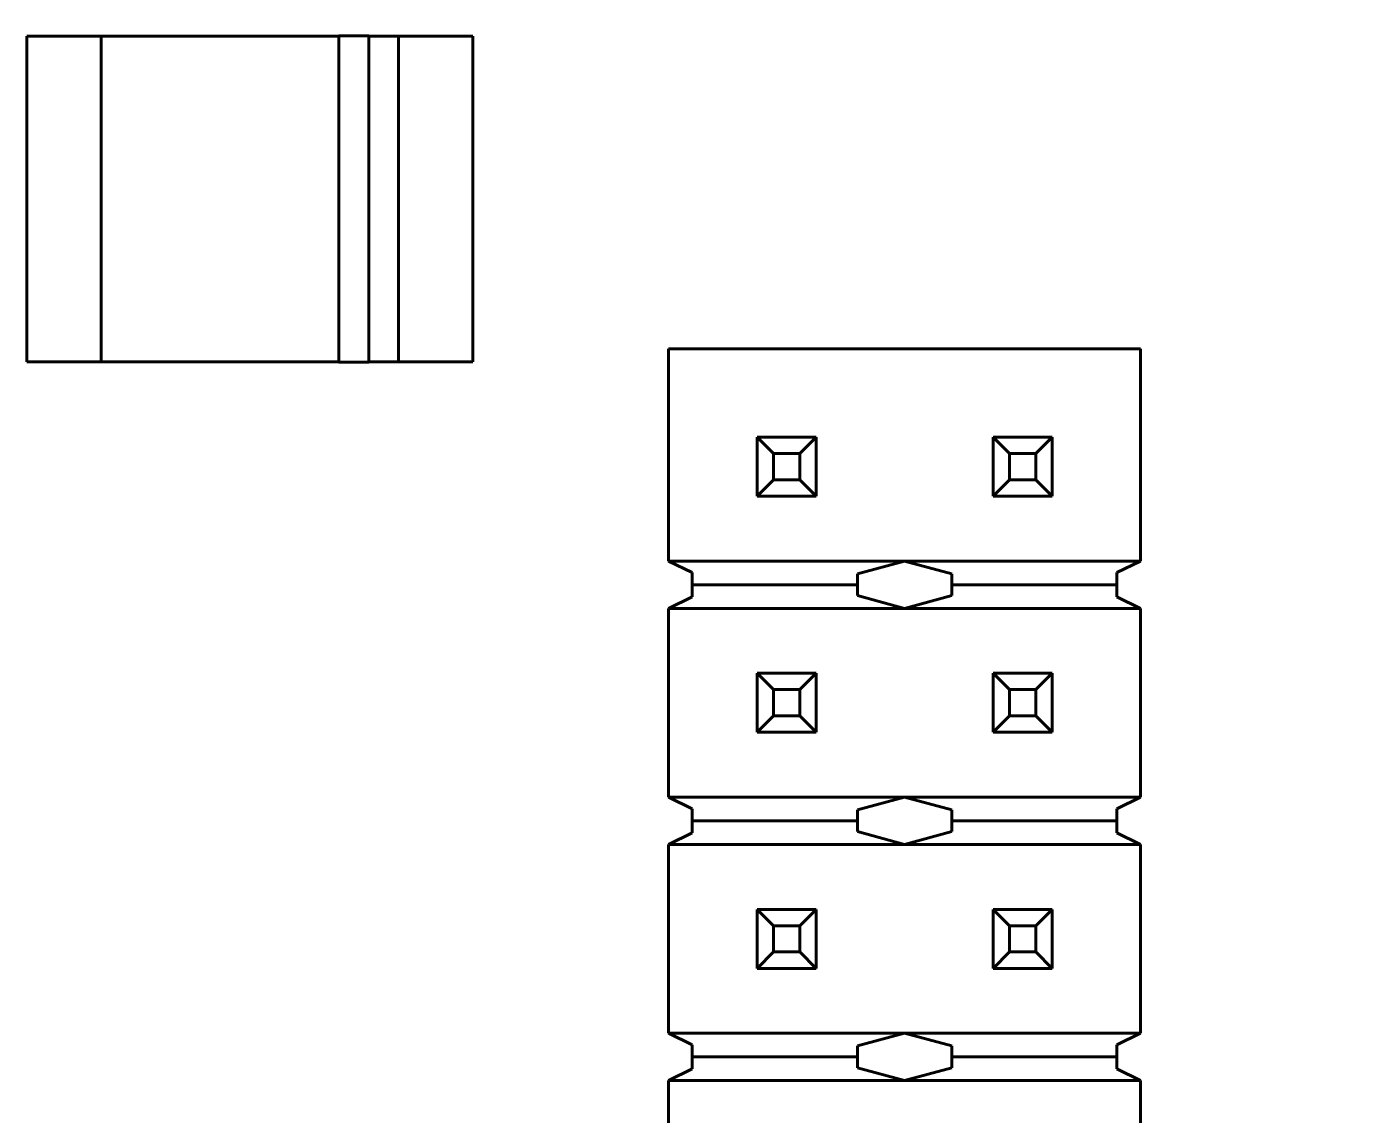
# Model space of a CAD drawing. Header units: inches. Extents: x -969 to 2045, y -594 to 12.
# Drawn here: x -777.35 to -748.52, y -163.16 to -139.76 of the extents above; entities that cross this region are included whole.
import ezdxf

# ---------------------------------------------------------------- set-up
doc = ezdxf.new("R2010")
doc.units = ezdxf.units.IN
doc.header["$MEASUREMENT"] = 0
doc.layers.add('Основная', color=7, linetype='Continuous', lineweight=40)
doc.styles.add('GOST type A0', font='gost.TTF', dxfattribs={"height": 2.116667})
doc.dimstyles.new('ISO-25', dxfattribs={"dimtxt": 2.5, "dimasz": 2.5, "dimexe": 1.25, "dimexo": 0.625, "dimtad": 1, "dimtxsty": 'Standard', "dimcen": 2.5, "dimadec": 0, "dimazin": 0, "dimtfac": 1, "dimtmove": 0, "dimatfit": 3, "dimfxl": 1, "dimarcsym": 0})

# ---------------------------------------------------------------- blocks, each defined once
blk = doc.blocks.new('*D29')
at = {"color": 0, "lineweight": -2, "transparency": 16777216}
for p, q in [((-762.176, -45.267), (-701.749, -45.267)), ((-702.999, -47.767), (-702.999, -299.967)), ((-722.374, -302.467), (-701.749, -302.467))]:
    blk.add_line(p, q, dxfattribs=at)
at = {"color": 0, "transparency": 16777216}
for points in [[(-703.415, -47.767), (-702.582, -47.767), (-702.999, -45.267)], [(-703.415, -299.967), (-702.582, -299.967), (-702.999, -302.467)]]:
    blk.add_solid(points, dxfattribs=at)
at = {"layer": 'DEFPOINTS', "color": 0, "transparency": 16777216}
for p in [(-762.801, -45.267), (-722.999, -302.467), (-702.999, -302.467)]:
    blk.add_point(p, dxfattribs=at)
at = {"color": 0, "transparency": 16777216, "insert": (-704.842, -173.867), "char_height": 2.1167, "attachment_point": 5, "rotation": 90, "style": 'GOST type A0'}
blk.add_mtext('128,6*', dxfattribs=at)

msp = doc.modelspace()

# ---------------------------------------------------------------- linework, layer by layer
at = {"layer": 'Основная'}
for p, q in [((-775.753, -139.961), (-777.353, -139.961)), ((-777.353, -139.961), (-777.353, -146.973)), ((-777.353, -139.961), (-777.353, -146.973)), ((-775.753, -139.961), (-777.353, -139.961)), ((-775.753, -139.961), (-777.353, -139.961)), ((-777.353, -139.961), (-777.353, -146.973)), ((-777.353, -139.961), (-777.353, -146.973)), ((-775.753, -139.961), (-777.353, -139.961)), ((-770.633, -139.961), (-775.753, -139.961)), ((-775.753, -139.961), (-775.753, -146.973)), ((-775.753, -139.961), (-775.753, -146.973)), ((-770.633, -139.961), (-775.753, -139.961)), ((-770.633, -139.961), (-775.753, -139.961)), ((-775.753, -139.961), (-775.753, -146.973)), ((-775.753, -139.961), (-775.753, -146.973)), ((-770.633, -139.961), (-775.753, -139.961)), ((-769.993, -139.957), (-770.633, -139.957)), ((-770.633, -139.957), (-770.633, -139.961)), ((-770.633, -139.957), (-770.633, -146.977)), ((-769.993, -139.957), (-770.633, -139.957)), ((-769.993, -139.957), (-770.633, -139.957)), ((-770.633, -139.957), (-770.633, -139.961)), ((-770.633, -139.957), (-770.633, -146.977)), ((-769.993, -139.957), (-770.633, -139.957)), ((-769.993, -139.961), (-769.993, -139.957)), ((-769.993, -139.957), (-769.993, -146.977)), ((-769.993, -139.961), (-769.993, -139.957)), ((-769.993, -139.957), (-769.993, -146.977)), ((-769.353, -139.961), (-769.993, -139.961)), ((-769.353, -139.961), (-769.993, -139.961)), ((-769.353, -139.961), (-769.993, -139.961)), ((-769.353, -139.961), (-769.993, -139.961)), ((-767.753, -139.961), (-769.353, -139.961)), ((-769.353, -139.961), (-769.353, -146.973)), ((-767.753, -139.961), (-769.353, -139.961)), ((-769.353, -139.961), (-769.353, -146.973)), ((-767.753, -139.961), (-769.353, -139.961)), ((-769.353, -139.961), (-769.353, -146.973)), ((-767.753, -139.961), (-769.353, -139.961)), ((-769.353, -139.961), (-769.353, -146.973)), ((-767.753, -146.973), (-767.753, -139.961)), ((-767.753, -139.961), (-767.753, -146.973)), ((-767.753, -146.973), (-767.753, -139.961)), ((-767.753, -139.961), (-767.753, -146.973)), ((-753.379, -146.687), (-763.539, -146.687)), ((-763.539, -146.687), (-763.539, -151.259)), ((-753.379, -146.687), (-763.539, -146.687)), ((-763.539, -146.687), (-763.539, -151.259)), ((-753.379, -146.687), (-763.539, -146.687)), ((-763.539, -146.687), (-763.539, -151.259)), ((-753.379, -146.687), (-763.539, -146.687)), ((-763.539, -146.687), (-763.539, -151.259)), ((-753.379, -151.259), (-753.379, -146.687)), ((-753.379, -146.687), (-753.379, -151.259)), ((-753.379, -151.259), (-753.379, -146.687)), ((-753.379, -146.687), (-753.379, -151.259)), ((-777.353, -146.973), (-775.753, -146.973)), ((-775.753, -146.973), (-777.353, -146.973)), ((-777.353, -146.973), (-775.753, -146.973)), ((-775.753, -146.973), (-777.353, -146.973)), ((-775.753, -146.973), (-770.633, -146.973)), ((-770.633, -146.973), (-775.753, -146.973)), ((-775.753, -146.973), (-770.633, -146.973)), ((-770.633, -146.973), (-775.753, -146.973)), ((-770.633, -146.973), (-770.633, -146.977)), ((-770.633, -146.973), (-770.633, -146.977)), ((-770.633, -146.977), (-769.993, -146.977)), ((-769.993, -146.977), (-770.633, -146.977)), ((-770.633, -146.977), (-769.993, -146.977)), ((-769.993, -146.977), (-770.633, -146.977)), ((-769.993, -146.977), (-769.993, -146.973)), ((-769.993, -146.973), (-769.353, -146.973)), ((-769.353, -146.973), (-769.993, -146.973)), ((-769.993, -146.977), (-769.993, -146.973)), ((-769.993, -146.973), (-769.353, -146.973)), ((-769.353, -146.973), (-769.993, -146.973)), ((-769.353, -146.973), (-767.753, -146.973)), ((-767.753, -146.973), (-769.353, -146.973)), ((-769.353, -146.973), (-767.753, -146.973)), ((-767.753, -146.973), (-769.353, -146.973)), ((-761.633, -148.593), (-761.633, -149.863)), ((-761.633, -148.593), (-761.281, -148.945)), ((-760.363, -148.593), (-761.633, -148.593)), ((-761.633, -148.593), (-761.633, -149.863)), ((-761.633, -148.593), (-761.281, -148.945)), ((-760.363, -148.593), (-761.633, -148.593)), ((-760.363, -148.593), (-760.715, -148.945)), ((-760.363, -148.593), (-760.715, -148.945)), ((-760.363, -148.593), (-760.363, -149.863)), ((-760.363, -148.593), (-760.363, -149.863)), ((-756.553, -148.593), (-756.553, -149.863)), ((-756.553, -148.593), (-756.201, -148.945)), ((-755.283, -148.593), (-756.553, -148.593)), ((-756.553, -148.593), (-756.553, -149.863)), ((-756.553, -148.593), (-756.201, -148.945)), ((-755.283, -148.593), (-756.553, -148.593)), ((-755.283, -148.593), (-755.635, -148.945)), ((-755.283, -148.593), (-755.635, -148.945)), ((-755.283, -148.593), (-755.283, -149.863)), ((-755.283, -148.593), (-755.283, -149.863)), ((-761.281, -148.945), (-761.281, -149.511)), ((-760.715, -148.945), (-761.281, -148.945)), ((-761.281, -148.945), (-761.281, -149.511)), ((-760.715, -148.945), (-761.281, -148.945)), ((-760.715, -148.945), (-760.715, -149.511)), ((-760.715, -148.945), (-760.715, -149.511)), ((-756.201, -148.945), (-756.201, -149.511)), ((-755.635, -148.945), (-756.201, -148.945)), ((-756.201, -148.945), (-756.201, -149.511)), ((-755.635, -148.945), (-756.201, -148.945)), ((-755.635, -148.945), (-755.635, -149.511)), ((-755.635, -148.945), (-755.635, -149.511)), ((-761.281, -149.511), (-761.633, -149.863)), ((-761.281, -149.511), (-761.633, -149.863)), ((-760.715, -149.511), (-761.281, -149.511)), ((-760.715, -149.511), (-761.281, -149.511)), ((-760.715, -149.511), (-760.363, -149.863)), ((-760.715, -149.511), (-760.363, -149.863)), ((-756.201, -149.511), (-756.553, -149.863)), ((-756.201, -149.511), (-756.553, -149.863)), ((-756.201, -149.511), (-755.635, -149.511)), ((-756.201, -149.511), (-755.635, -149.511)), ((-755.635, -149.511), (-755.283, -149.863)), ((-755.635, -149.511), (-755.283, -149.863)), ((-760.363, -149.863), (-761.633, -149.863)), ((-760.363, -149.863), (-761.633, -149.863)), ((-755.283, -149.863), (-756.553, -149.863)), ((-755.283, -149.863), (-756.553, -149.863)), ((-763.539, -151.259), (-763.031, -151.507)), ((-763.539, -151.259), (-763.031, -151.507)), ((-763.539, -151.259), (-758.459, -151.259)), ((-763.539, -151.259), (-763.031, -151.507)), ((-763.539, -151.259), (-763.031, -151.507)), ((-763.539, -151.259), (-758.459, -151.259)), ((-758.459, -151.259), (-759.475, -151.533)), ((-758.459, -151.259), (-759.475, -151.533)), ((-758.459, -151.259), (-757.443, -151.533)), ((-758.459, -151.259), (-753.379, -151.259)), ((-758.459, -151.259), (-757.443, -151.533)), ((-758.459, -151.259), (-753.379, -151.259)), ((-753.887, -151.507), (-753.379, -151.259)), ((-753.379, -151.259), (-753.887, -151.507)), ((-753.887, -151.507), (-753.379, -151.259)), ((-753.379, -151.259), (-753.887, -151.507)), ((-763.031, -151.507), (-763.031, -152.027)), ((-763.031, -151.507), (-763.031, -151.767)), ((-763.031, -151.507), (-763.031, -152.027)), ((-763.031, -151.507), (-763.031, -151.767)), ((-759.475, -151.533), (-759.475, -151.767)), ((-759.475, -151.533), (-759.475, -151.767)), ((-757.443, -151.533), (-757.443, -151.767)), ((-757.443, -151.533), (-757.443, -151.767)), ((-753.887, -152.027), (-753.887, -151.507)), ((-753.887, -151.507), (-753.887, -151.767)), ((-753.887, -152.027), (-753.887, -151.507)), ((-753.887, -151.507), (-753.887, -151.767)), ((-763.031, -151.767), (-763.031, -152.027)), ((-763.031, -151.767), (-759.475, -151.767)), ((-763.031, -151.767), (-763.031, -152.027)), ((-763.031, -151.767), (-759.475, -151.767)), ((-759.475, -151.767), (-759.475, -152.001)), ((-759.475, -151.767), (-759.475, -152.001)), ((-757.443, -151.767), (-753.887, -151.767)), ((-757.443, -151.767), (-757.443, -152.001)), ((-757.443, -151.767), (-753.887, -151.767)), ((-757.443, -151.767), (-757.443, -152.001)), ((-753.887, -151.767), (-753.887, -152.027)), ((-753.887, -151.767), (-753.887, -152.027)), ((-763.031, -152.027), (-763.539, -152.275)), ((-763.031, -152.027), (-763.539, -152.275)), ((-763.031, -152.027), (-763.539, -152.275)), ((-763.031, -152.027), (-763.539, -152.275)), ((-759.475, -152.001), (-758.459, -152.275)), ((-759.475, -152.001), (-758.459, -152.275)), ((-757.443, -152.001), (-758.459, -152.275)), ((-757.443, -152.001), (-758.459, -152.275)), ((-753.379, -152.275), (-753.887, -152.027)), ((-753.887, -152.027), (-753.379, -152.275)), ((-753.379, -152.275), (-753.887, -152.027)), ((-753.887, -152.027), (-753.379, -152.275)), ((-763.539, -152.275), (-763.539, -156.339)), ((-763.539, -152.275), (-763.539, -156.339)), ((-763.539, -152.275), (-758.459, -152.275)), ((-763.539, -152.275), (-763.539, -156.339)), ((-763.539, -152.275), (-763.539, -156.339)), ((-763.539, -152.275), (-758.459, -152.275)), ((-758.459, -152.275), (-753.379, -152.275)), ((-758.459, -152.275), (-753.379, -152.275)), ((-753.379, -156.339), (-753.379, -152.275)), ((-753.379, -152.275), (-753.379, -156.339)), ((-753.379, -156.339), (-753.379, -152.275)), ((-753.379, -152.275), (-753.379, -156.339)), ((-761.633, -153.673), (-761.633, -154.943)), ((-761.633, -153.673), (-761.281, -154.025)), ((-760.363, -153.673), (-761.633, -153.673)), ((-761.633, -153.673), (-761.633, -154.943)), ((-761.633, -153.673), (-761.281, -154.025)), ((-760.363, -153.673), (-761.633, -153.673)), ((-760.363, -153.673), (-760.715, -154.025)), ((-760.363, -153.673), (-760.715, -154.025)), ((-760.363, -153.673), (-760.363, -154.943)), ((-760.363, -153.673), (-760.363, -154.943)), ((-756.553, -153.673), (-756.553, -154.943)), ((-756.553, -153.673), (-756.201, -154.025)), ((-755.283, -153.673), (-756.553, -153.673)), ((-756.553, -153.673), (-756.553, -154.943)), ((-756.553, -153.673), (-756.201, -154.025)), ((-755.283, -153.673), (-756.553, -153.673)), ((-755.283, -153.673), (-755.635, -154.025)), ((-755.283, -153.673), (-755.635, -154.025)), ((-755.283, -153.673), (-755.283, -154.943)), ((-755.283, -153.673), (-755.283, -154.943)), ((-761.281, -154.025), (-761.281, -154.591)), ((-760.715, -154.025), (-761.281, -154.025)), ((-761.281, -154.025), (-761.281, -154.591)), ((-760.715, -154.025), (-761.281, -154.025)), ((-760.715, -154.025), (-760.715, -154.591)), ((-760.715, -154.025), (-760.715, -154.591)), ((-756.201, -154.025), (-756.201, -154.591)), ((-755.635, -154.025), (-756.201, -154.025)), ((-756.201, -154.025), (-756.201, -154.591)), ((-755.635, -154.025), (-756.201, -154.025)), ((-755.635, -154.025), (-755.635, -154.591)), ((-755.635, -154.025), (-755.635, -154.591)), ((-761.281, -154.591), (-761.633, -154.943)), ((-761.281, -154.591), (-761.633, -154.943)), ((-760.715, -154.591), (-761.281, -154.591)), ((-760.715, -154.591), (-761.281, -154.591)), ((-760.715, -154.591), (-760.363, -154.943)), ((-760.715, -154.591), (-760.363, -154.943)), ((-756.201, -154.591), (-756.553, -154.943)), ((-756.201, -154.591), (-756.553, -154.943)), ((-755.635, -154.591), (-756.201, -154.591)), ((-755.635, -154.591), (-756.201, -154.591)), ((-755.635, -154.591), (-755.283, -154.943)), ((-755.635, -154.591), (-755.283, -154.943)), ((-760.363, -154.943), (-761.633, -154.943)), ((-760.363, -154.943), (-761.633, -154.943)), ((-755.283, -154.943), (-756.553, -154.943)), ((-755.283, -154.943), (-756.553, -154.943)), ((-763.539, -156.339), (-763.031, -156.587)), ((-763.539, -156.339), (-763.031, -156.587)), ((-763.539, -156.339), (-758.459, -156.339)), ((-763.539, -156.339), (-763.031, -156.587)), ((-763.539, -156.339), (-763.031, -156.587)), ((-763.539, -156.339), (-758.459, -156.339)), ((-758.459, -156.339), (-759.475, -156.613)), ((-758.459, -156.339), (-759.475, -156.613)), ((-758.459, -156.339), (-757.443, -156.613)), ((-758.459, -156.339), (-753.379, -156.339)), ((-758.459, -156.339), (-757.443, -156.613)), ((-758.459, -156.339), (-753.379, -156.339)), ((-753.887, -156.587), (-753.379, -156.339)), ((-753.379, -156.339), (-753.887, -156.587)), ((-753.887, -156.587), (-753.379, -156.339)), ((-753.379, -156.339), (-753.887, -156.587)), ((-763.031, -156.587), (-763.031, -157.107)), ((-763.031, -156.587), (-763.031, -156.847)), ((-763.031, -156.587), (-763.031, -157.107)), ((-763.031, -156.587), (-763.031, -156.847)), ((-759.475, -156.613), (-759.475, -156.847)), ((-759.475, -156.613), (-759.475, -156.847)), ((-757.443, -156.613), (-757.443, -156.847)), ((-757.443, -156.613), (-757.443, -156.847)), ((-753.887, -157.107), (-753.887, -156.587)), ((-753.887, -156.587), (-753.887, -156.847)), ((-753.887, -157.107), (-753.887, -156.587)), ((-753.887, -156.587), (-753.887, -156.847)), ((-763.031, -157.107), (-763.539, -157.355)), ((-763.031, -157.107), (-763.539, -157.355)), ((-763.031, -157.107), (-763.539, -157.355)), ((-763.031, -157.107), (-763.539, -157.355)), ((-763.031, -156.847), (-763.031, -157.107)), ((-763.031, -156.847), (-759.475, -156.847)), ((-763.031, -156.847), (-763.031, -157.107)), ((-763.031, -156.847), (-759.475, -156.847)), ((-759.475, -156.847), (-759.475, -157.081)), ((-759.475, -156.847), (-759.475, -157.081)), ((-759.475, -157.081), (-758.459, -157.355)), ((-759.475, -157.081), (-758.459, -157.355)), ((-757.443, -157.081), (-758.459, -157.355)), ((-757.443, -157.081), (-758.459, -157.355)), ((-757.443, -156.847), (-753.887, -156.847)), ((-757.443, -156.847), (-757.443, -157.081)), ((-757.443, -156.847), (-753.887, -156.847)), ((-757.443, -156.847), (-757.443, -157.081)), ((-753.887, -156.847), (-753.887, -157.107)), ((-753.887, -156.847), (-753.887, -157.107)), ((-753.379, -157.355), (-753.887, -157.107)), ((-753.887, -157.107), (-753.379, -157.355)), ((-753.379, -157.355), (-753.887, -157.107)), ((-753.887, -157.107), (-753.379, -157.355)), ((-763.539, -157.355), (-763.539, -161.419)), ((-763.539, -157.355), (-763.539, -161.419)), ((-758.459, -157.355), (-763.539, -157.355)), ((-763.539, -157.355), (-763.539, -161.419)), ((-763.539, -157.355), (-763.539, -161.419)), ((-758.459, -157.355), (-763.539, -157.355)), ((-753.379, -157.355), (-758.459, -157.355)), ((-753.379, -157.355), (-758.459, -157.355)), ((-753.379, -161.419), (-753.379, -157.355)), ((-753.379, -157.355), (-753.379, -161.419)), ((-753.379, -161.419), (-753.379, -157.355)), ((-753.379, -157.355), (-753.379, -161.419)), ((-761.633, -158.753), (-761.633, -160.023)), ((-761.633, -158.753), (-761.281, -159.105)), ((-760.363, -158.753), (-761.633, -158.753)), ((-761.633, -158.753), (-761.633, -160.023)), ((-761.633, -158.753), (-761.281, -159.105)), ((-760.363, -158.753), (-761.633, -158.753)), ((-760.363, -158.753), (-760.715, -159.105)), ((-760.363, -158.753), (-760.715, -159.105)), ((-760.363, -158.753), (-760.363, -160.023)), ((-760.363, -158.753), (-760.363, -160.023)), ((-756.553, -158.753), (-756.553, -160.023)), ((-756.553, -158.753), (-756.201, -159.105)), ((-755.283, -158.753), (-756.553, -158.753)), ((-756.553, -158.753), (-756.553, -160.023)), ((-756.553, -158.753), (-756.201, -159.105)), ((-755.283, -158.753), (-756.553, -158.753)), ((-755.283, -158.753), (-755.635, -159.105)), ((-755.283, -158.753), (-755.635, -159.105)), ((-755.283, -158.753), (-755.283, -160.023)), ((-755.283, -158.753), (-755.283, -160.023)), ((-761.281, -159.105), (-761.281, -159.671)), ((-760.715, -159.105), (-761.281, -159.105)), ((-761.281, -159.105), (-761.281, -159.671)), ((-760.715, -159.105), (-761.281, -159.105)), ((-760.715, -159.105), (-760.715, -159.671)), ((-760.715, -159.105), (-760.715, -159.671)), ((-756.201, -159.105), (-756.201, -159.671)), ((-755.635, -159.105), (-756.201, -159.105)), ((-756.201, -159.105), (-756.201, -159.671)), ((-755.635, -159.105), (-756.201, -159.105)), ((-755.635, -159.105), (-755.635, -159.671)), ((-755.635, -159.105), (-755.635, -159.671)), ((-761.281, -159.671), (-761.633, -160.023)), ((-761.281, -159.671), (-761.633, -160.023)), ((-760.715, -159.671), (-761.281, -159.671)), ((-760.715, -159.671), (-761.281, -159.671)), ((-760.715, -159.671), (-760.363, -160.023)), ((-760.715, -159.671), (-760.363, -160.023)), ((-756.201, -159.671), (-756.553, -160.023)), ((-756.201, -159.671), (-756.553, -160.023)), ((-755.635, -159.671), (-756.201, -159.671)), ((-755.635, -159.671), (-756.201, -159.671)), ((-755.635, -159.671), (-755.283, -160.023)), ((-755.635, -159.671), (-755.283, -160.023)), ((-760.363, -160.023), (-761.633, -160.023)), ((-760.363, -160.023), (-761.633, -160.023)), ((-755.283, -160.023), (-756.553, -160.023)), ((-755.283, -160.023), (-756.553, -160.023)), ((-763.539, -161.419), (-763.031, -161.667)), ((-763.539, -161.419), (-763.031, -161.667)), ((-763.539, -161.419), (-758.459, -161.419)), ((-763.539, -161.419), (-763.031, -161.667)), ((-763.539, -161.419), (-763.031, -161.667)), ((-763.539, -161.419), (-758.459, -161.419)), ((-758.459, -161.419), (-759.475, -161.693)), ((-758.459, -161.419), (-759.475, -161.693)), ((-758.459, -161.419), (-757.443, -161.693)), ((-758.459, -161.419), (-753.379, -161.419)), ((-758.459, -161.419), (-757.443, -161.693)), ((-758.459, -161.419), (-753.379, -161.419)), ((-753.887, -161.667), (-753.379, -161.419)), ((-753.379, -161.419), (-753.887, -161.667)), ((-753.887, -161.667), (-753.379, -161.419)), ((-753.379, -161.419), (-753.887, -161.667)), ((-763.031, -161.667), (-763.031, -162.187)), ((-763.031, -161.667), (-763.031, -161.927)), ((-763.031, -161.667), (-763.031, -162.187)), ((-763.031, -161.667), (-763.031, -161.927)), ((-759.475, -161.693), (-759.475, -161.927)), ((-759.475, -161.693), (-759.475, -161.927)), ((-757.443, -161.693), (-757.443, -161.927)), ((-757.443, -161.693), (-757.443, -161.927)), ((-753.887, -162.187), (-753.887, -161.667)), ((-753.887, -161.667), (-753.887, -161.927)), ((-753.887, -162.187), (-753.887, -161.667)), ((-753.887, -161.667), (-753.887, -161.927)), ((-763.031, -161.927), (-763.031, -162.187)), ((-763.031, -161.927), (-759.475, -161.927)), ((-763.031, -161.927), (-763.031, -162.187)), ((-763.031, -161.927), (-759.475, -161.927)), ((-759.475, -161.927), (-759.475, -162.161)), ((-759.475, -161.927), (-759.475, -162.161)), ((-753.887, -161.927), (-757.443, -161.927)), ((-757.443, -161.927), (-757.443, -162.161)), ((-753.887, -161.927), (-757.443, -161.927)), ((-757.443, -161.927), (-757.443, -162.161)), ((-753.887, -161.927), (-753.887, -162.187)), ((-753.887, -161.927), (-753.887, -162.187)), ((-763.031, -162.187), (-763.539, -162.435)), ((-763.031, -162.187), (-763.539, -162.435)), ((-763.031, -162.187), (-763.539, -162.435)), ((-763.031, -162.187), (-763.539, -162.435)), ((-759.475, -162.161), (-758.459, -162.435)), ((-759.475, -162.161), (-758.459, -162.435)), ((-757.443, -162.161), (-758.459, -162.435)), ((-757.443, -162.161), (-758.459, -162.435)), ((-753.379, -162.435), (-753.887, -162.187)), ((-753.887, -162.187), (-753.379, -162.435)), ((-753.379, -162.435), (-753.887, -162.187)), ((-753.887, -162.187), (-753.379, -162.435)), ((-763.539, -162.435), (-763.539, -166.499)), ((-763.539, -162.435), (-763.539, -166.499)), ((-763.539, -162.435), (-758.459, -162.435)), ((-763.539, -162.435), (-763.539, -166.499)), ((-763.539, -162.435), (-763.539, -166.499)), ((-763.539, -162.435), (-758.459, -162.435)), ((-758.459, -162.435), (-753.379, -162.435)), ((-758.459, -162.435), (-753.379, -162.435)), ((-753.379, -166.499), (-753.379, -162.435)), ((-753.379, -162.435), (-753.379, -166.499)), ((-753.379, -166.499), (-753.379, -162.435)), ((-753.379, -162.435), (-753.379, -166.499))]:
    msp.add_line(p, q, dxfattribs=at)

# ---------------------------------------------------------------- dimensions: what is measured, and where the dimension line sits
dim = msp.add_linear_dim(base=(-702.999, -302.467), p1=(-762.801, -45.267), p2=(-722.999, -302.467), angle=90, text='128,6*', dimstyle='ISO-25', override={"dimtxsty": 'GOST type A0'})
dim.commit()
dim.dimension.update_dxf_attribs({"geometry": '*D29', "text_midpoint": (-702.999, -173.867), "dimtype": 160})

doc.saveas('drawing.dxf')
